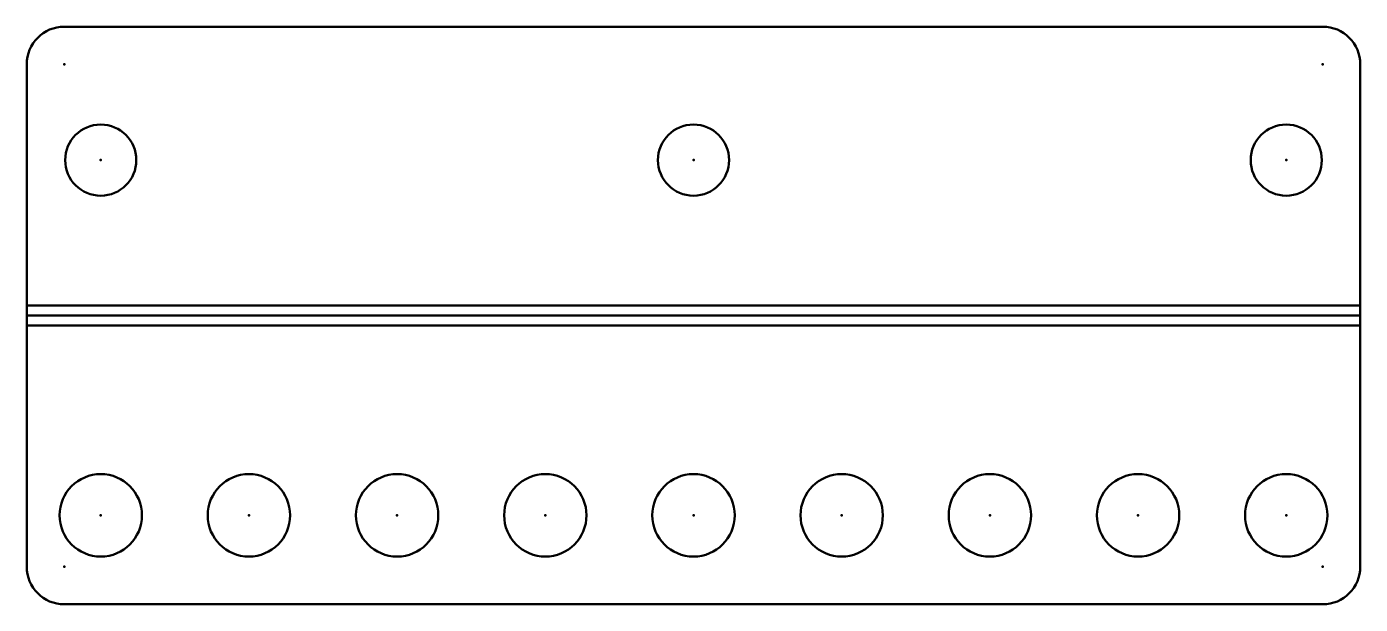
# Model space of a CAD drawing. Header units: millimetres. Extents: x 0 to 225, y -50 to 47.
import ezdxf

# ---------------------------------------------------------------- set-up
doc = ezdxf.new("R2010")
doc.units = ezdxf.units.MM
for name, color, linetype, lineweight in [('IV_ARC_CENTERS', 7, 'Continuous', 50), ('IV_BEND_DOWN', 7, 'Continuous', 50), ('IV_INTERIOR_PROFILES', 7, 'Continuous', 50), ('IV_OUTER_PROFILE', 7, 'Continuous', 50), ('IV_TANGENT', 7, 'Continuous', 50)]:
    doc.layers.add(name, color=color, linetype=linetype, lineweight=lineweight)

msp = doc.modelspace()

# ---------------------------------------------------------------- linework, layer by layer
at = {"layer": 'IV_ARC_CENTERS'}
for p in [(6.35, 40.65), (218.65, 40.65), (12.5, 24.5), (112.5, 24.5), (212.5, 24.5), (12.5, -35.39), (37.5, -35.39), (62.5, -35.39), (87.5, -35.39), (112.5, -35.39), (137.5, -35.39), (162.5, -35.39), (187.5, -35.39), (212.5, -35.39), (6.35, -44.04), (218.65, -44.04)]:
    msp.add_point(p, dxfattribs=at)
at = {"layer": 'IV_BEND_DOWN'}
msp.add_line((225, -1.7), (0, -1.7), dxfattribs=at)
at = {"layer": 'IV_INTERIOR_PROFILES'}
for centre, radius in [((12.5, 24.5), 6), ((112.5, 24.5), 6), ((212.5, 24.5), 6), ((12.5, -35.39), 6.95), ((37.5, -35.39), 6.95), ((62.5, -35.39), 6.95), ((87.5, -35.39), 6.95), ((112.5, -35.39), 6.95), ((137.5, -35.39), 6.95), ((162.5, -35.39), 6.95), ((187.5, -35.39), 6.95), ((212.5, -35.39), 6.95)]:
    msp.add_circle(centre, radius, dxfattribs=at)
at = {"layer": 'IV_OUTER_PROFILE'}
for p, q in [((6.35, 47), (218.65, 47)), ((0, 40.65), (0, -44.04)), ((225, 40.65), (225, -44.04)), ((6.35, -50.39), (218.65, -50.39))]:
    msp.add_line(p, q, dxfattribs=at)
for centre, start, end in [((6.35, 40.65), 90, 180), ((218.65, 40.65), 0, 90), ((6.35, -44.04), 180, 270), ((218.65, -44.04), 270, 0)]:
    msp.add_arc(centre, 6.35, start, end, dxfattribs=at)
at = {"layer": 'IV_TANGENT'}
for p, q in [((0, 0), (225, 0)), ((225, -3.39), (0, -3.39))]:
    msp.add_line(p, q, dxfattribs=at)

doc.saveas('drawing.dxf')
